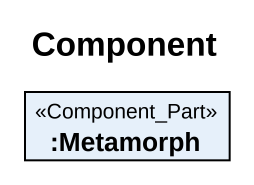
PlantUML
@startuml
title Component
rectangle ":Metamorph" as Metamorph <<Component_Part>>
@enduml
